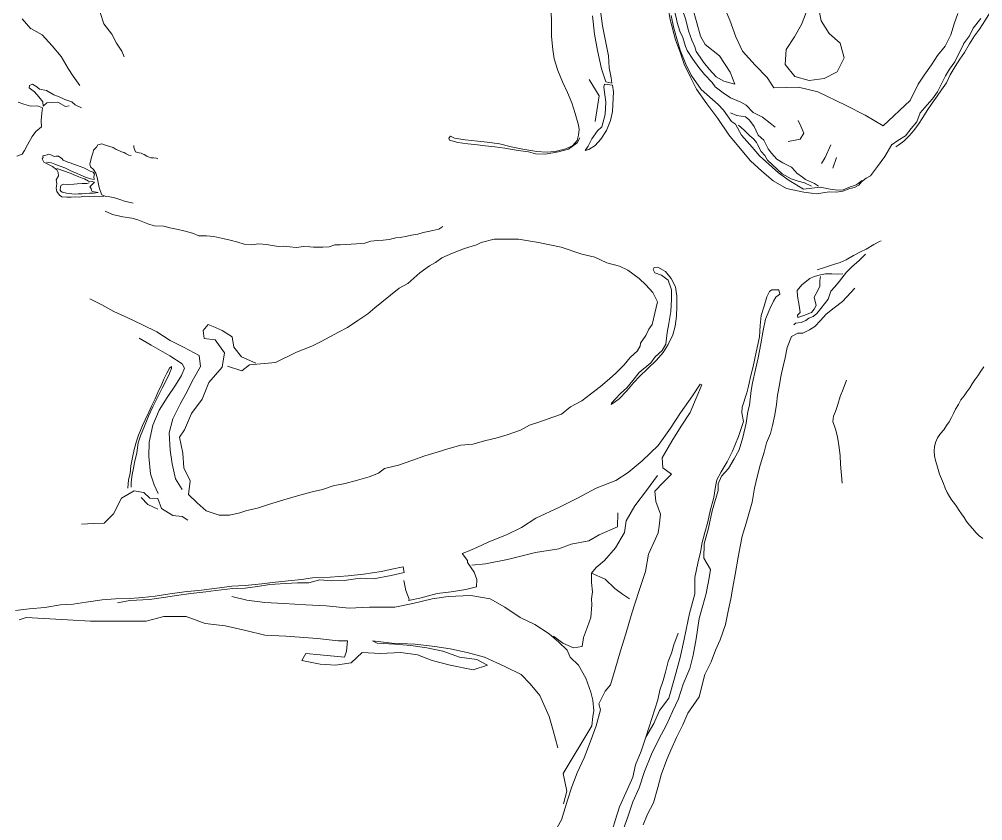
# Model space of a CAD drawing. Extents: x 683321 to 688873, y 7661944 to 7668387.
# Drawn here: x 687111.4 to 687525.4, y 7665280.2 to 7665624.4 of the extents above; entities that cross this region are included whole.
import ezdxf

# ---------------------------------------------------------------- set-up
doc = ezdxf.new("R2010")
doc.units = 0
doc.header["$MEASUREMENT"] = 0
doc.layers.add('01 CRESTA_Line', color=3, linetype='Continuous', lineweight=20)

msp = doc.modelspace()

# ---------------------------------------------------------------- linework, layer by layer
at = {"layer": '01 CRESTA_Line'}
for points in [[(687436.12, 7665578.04, 4161.36), (687434.03, 7665579.84, 4162), (687430.7, 7665582.36, 4162.45), (687426.8, 7665584.39, 4162.8), (687423.78, 7665587.54, 4162.73), (687421.48, 7665588.88, 4162.78), (687417.01, 7665590.65, 4163.15), (687413.77, 7665592.83, 4163.39), (687410.41, 7665595.37, 4163.19), (687409.16, 7665597.3, 4162.96), (687405.79, 7665600.67, 4162.95), (687403.38, 7665603.78, 4162.95), (687400.77, 7665607.36, 4163.16), (687398.32, 7665611.03, 4163.34), (687397.64, 7665612.72, 4163.35), (687396.48, 7665616.55, 4163.32), (687395.29, 7665619.32, 4163.47), (687394.01, 7665623.01, 4163.49), (687393.63, 7665625.16, 4163.42), (687392.29, 7665630.04, 4163.49), (687392.11, 7665631.98, 4163.27), (687391.18, 7665635.16, 4163.37)], [(687340, 7665628, 4169.68), (687340.06, 7665623, 4169.77), (687340.06, 7665617, 4169.76), (687340.63, 7665611.5, 4169.61), (687341.25, 7665607.5, 4169.68), (687342.75, 7665602.5, 4169.56), (687344.75, 7665597.5, 4169.44), (687346.94, 7665593, 4169.43), (687348.75, 7665588.5, 4169.48), (687350.31, 7665584, 4169.52), (687351.75, 7665579, 4169.28), (687351.96, 7665577.12, 4169), (687351.62, 7665574.71, 4168.74), (687351.11, 7665572.36, 4168.74), (687349.19, 7665570.24, 4168.8), (687346.25, 7665568.76, 4168.72), (687341.73, 7665567.63, 4168.99), (687337.97, 7665567.39, 4169.02), (687333.78, 7665567.67, 4169.38), (687327.78, 7665568.62, 4169.4), (687322.73, 7665569.63, 4169.47), (687317.69, 7665570.93, 4169.71), (687312.43, 7665571.59, 4169.81), (687308.39, 7665572.07, 4169.9), (687303.03, 7665572.67, 4169.81), (687298.48, 7665573.35, 4169.95), (687296.69, 7665574.23, 4169.86), (687295.94, 7665573.41, 4169.95), (687296.23, 7665572.46, 4169.99), (687299.8, 7665571.58, 4169.9), (687304.12, 7665570.95, 4169.91), (687308.33, 7665570.53, 4169.94), (687311.63, 7665570.01, 4169.73), (687315.8, 7665569.59, 4169.73), (687320, 7665569.01, 4169.46), (687325.83, 7665568.01, 4169.42), (687330.16, 7665567.48, 4169.47), (687333.23, 7665566.64, 4169.26), (687337.3, 7665566.56, 4169.1), (687343.07, 7665567.48, 4168.91), (687347.42, 7665568.61, 4168.82), (687351.15, 7665571.35, 4168.85), (687352.3, 7665573.47, 4168.63)], [(687361.14, 7665628.05, 4166.06), (687361.95, 7665621.55, 4166.16), (687363.27, 7665615.11, 4166.15), (687364.62, 7665608.73, 4166.02), (687364.83, 7665603.53, 4166.15), (687365.7, 7665599.24, 4166.02), (687365.96, 7665597.06, 4166.03), (687363.49, 7665597.5, 4165.96), (687361.51, 7665603.16, 4165.81), (687359.78, 7665611.09, 4165.84), (687358.61, 7665618.05, 4165.82), (687357.7, 7665625.87, 4166.05)], [(687390.33, 7665628.47, 4165.2), (687391.05, 7665624.29, 4165.09), (687393.32, 7665615.61, 4165.23), (687395.47, 7665609.84, 4165.41), (687397.08, 7665605.22, 4165.24), (687399.62, 7665599.8, 4165.3), (687402.32, 7665594.4, 4165.32), (687406.84, 7665588.1, 4165.49), (687411.53, 7665581.81, 4165.66), (687416.34, 7665574.84, 4165.27), (687421.15, 7665568.95, 4165.45), (687425.64, 7665563.7, 4165.46), (687430.41, 7665559.13, 4165.24), (687435.38, 7665555.04, 4165.23), (687441.12, 7665551.72, 4164.94), (687448.45, 7665550.19, 4164.96), (687453.88, 7665549.48, 4164.74), (687459.32, 7665550.28, 4164.85), (687462.47, 7665550.22, 4164.63), (687465.22, 7665550.56, 4164.93), (687468.33, 7665551.69, 4165.21), (687470.29, 7665552.15, 4165.31), (687472.1, 7665553.15, 4165.58), (687473.23, 7665554.62, 4165.8), (687475.3, 7665556.23, 4166.03), (687477.18, 7665557.22, 4166.33), (687480.08, 7665561.24, 4166.76), (687483.23, 7665565.52, 4167.17), (687486.35, 7665570.65, 4167.8), (687486.5, 7665570.72, 4168.81), (687488.85, 7665572.33, 4169.14), (687492.12, 7665574.39, 4169.58), (687494.57, 7665577.48, 4169.98), (687496.98, 7665580.33, 4170.37), (687498.49, 7665584.22, 4170.81), (687501.48, 7665587.64, 4171.1), (687503.72, 7665590.23, 4171.46), (687505.86, 7665593.3, 4171.82), (687507.71, 7665596.68, 4172.27), (687509.4, 7665600.09, 4172.53), (687511.07, 7665602.95, 4172.91), (687513.34, 7665606.1, 4173.17), (687515.17, 7665609.97, 4173.72), (687517.18, 7665613.87, 4174.19), (687517.05, 7665613.87, 4174.16), (687519.65, 7665617.29, 4174.54), (687521.25, 7665620.57, 4174.88), (687524.48, 7665624.72, 4175.33)], [(687396.1, 7665629.15, 4163.65), (687397.79, 7665624.16, 4163.68), (687399, 7665619.42, 4163.66), (687400.41, 7665615.51, 4163.51), (687401.66, 7665612.58, 4163.61), (687402.31, 7665610.55, 4163.54), (687403.94, 7665608.16, 4163.52), (687405.33, 7665605.95, 4163.36), (687407.78, 7665603.05, 4163.64), (687410.9, 7665599.68, 4163.24), (687414.07, 7665597.9, 4163.64), (687418.9, 7665596.62, 4165.33), (687416.89, 7665601.77, 4165.39), (687412.26, 7665608.73, 4164.7), (687406.04, 7665613.55, 4165.37), (687404.1, 7665617.19, 4165.16), (687402.54, 7665622.9, 4165.08), (687400.65, 7665629.48, 4165.35)], [(687414.51, 7665629.11, 4171.23), (687416.73, 7665623.99, 4170.78), (687419.23, 7665616.86, 4170.92), (687422.11, 7665610.7, 4170.89), (687427.64, 7665604.68, 4170.74), (687432.76, 7665599.44, 4171.39), (687435.57, 7665594.96, 4170.89), (687446.25, 7665595.34, 4171.91), (687454.45, 7665593.31, 4170.88), (687466.34, 7665587.57, 4170.14), (687474.89, 7665583.25, 4169.99), (687478.65, 7665580.92, 4169.57), (687482.56, 7665578.69, 4169.38), (687494.22, 7665589.53, 4171.12), (687497.62, 7665596.63, 4170.84), (687500.24, 7665600.45, 4171.08), (687503.37, 7665604.84, 4171.64), (687505.92, 7665608.8, 4171.75), (687509.27, 7665612.82, 4172.09), (687511.73, 7665617.78, 4171.86), (687513.03, 7665622.41, 4171.93), (687514.71, 7665626.85, 4172.27)], [(687454.75, 7665629.63, 4170.99), (687456, 7665623.69, 4171.2), (687459.34, 7665618.38, 4171.41), (687464.14, 7665614.16, 4171.49), (687465.88, 7665607.83, 4171.54), (687462.81, 7665601.83, 4171.47), (687457.19, 7665599, 4171.52), (687450.81, 7665598.14, 4171.41), (687444.6, 7665599.92, 4171.45), (687440.52, 7665605.04, 4171.46), (687440.93, 7665611.49, 4171.33), (687444.51, 7665616.85, 4171.3), (687447.51, 7665622.18, 4171.15), (687449.73, 7665628.02, 4171.08)], [(687112.68, 7665624.61, 4173.41), (687116.32, 7665620.34, 4172.99), (687116.35, 7665620.43, 4173.01), (687121.26, 7665617.73, 4171.93), (687125.5, 7665613.01, 4170.59), (687129.37, 7665608.44, 4169.27), (687132.36, 7665603.29, 4168.86), (687134.63, 7665599.93, 4168.59), (687137.45, 7665595.93, 4168.03)], [(687156.53, 7665608.33, 4168.47), (687155.41, 7665610.75, 4168.73), (687153.25, 7665614.17, 4169.87), (687151.11, 7665618.1, 4170.26), (687147.81, 7665622.49, 4170.51), (687146.14, 7665627.4, 4170.82)], [(687473.61, 7665555.24, 4165.88), (687471.85, 7665553.96, 4165.56), (687470.94, 7665553.4, 4165.38), (687470.25, 7665553.07, 4165.41), (687468.37, 7665552.43, 4165.23), (687465.37, 7665551.12, 4164.95), (687463.17, 7665551.11, 4164.81), (687459.81, 7665551.4, 4164.67), (687455.54, 7665552.38, 4164.5), (687448.36, 7665551.48, 4164.7), (687442.17, 7665555.13, 4165.01), (687437.58, 7665558.5, 4165.43), (687434.94, 7665560.89, 4165.27), (687429.46, 7665565.73, 4165.3), (687426.31, 7665569.47, 4165.34), (687421.69, 7665574.73, 4165.14), (687419.19, 7665579.41, 4165.3), (687417.46, 7665580.57, 4165.07), (687414.05, 7665585.43, 4165.12), (687411.66, 7665587.9, 4165.02), (687404.33, 7665594.3, 4165.2), (687400.07, 7665600.38, 4165.34), (687397.73, 7665605.17, 4165.34), (687395.36, 7665611.18, 4165.27), (687393.91, 7665615.97, 4165.3), (687392.57, 7665621.13, 4165.26), (687391.47, 7665626.07, 4164.98)], [(687528.47, 7665627.16, 4175.67), (687526.49, 7665624.2, 4175.29), (687523.99, 7665620.23, 4174.86), (687521.82, 7665617.31, 4174.57), (687519.68, 7665613.9, 4174.22), (687517.51, 7665610.2, 4173.84), (687515.57, 7665607.23, 4173.36), (687513.53, 7665604.17, 4173.06), (687511.33, 7665600.5, 4172.69), (687509.75, 7665597.17, 4172.3), (687507.71, 7665594.1, 4172.03), (687505.84, 7665591.41, 4171.6), (687503.7, 7665588.45, 4171.32), (687501.46, 7665585.24, 4170.93), (687499.57, 7665582.21, 4170.65), (687497.82, 7665579.36, 4170.3), (687495.79, 7665576.71, 4170), (687493.69, 7665574.32, 4169.64), (687491.47, 7665572.12, 4169.27), (687489.37, 7665570.48, 4168.96), (687488.03, 7665569.72, 4168.64)], [(687138.1, 7665586.42, 4169.37), (687135.37, 7665587.66, 4170.77), (687133.94, 7665588.98, 4170.95), (687131.02, 7665589.94, 4170.43), (687128.3, 7665591.29, 4170.67), (687126.26, 7665592.03, 4170.2), (687123.16, 7665593.8, 4169.82), (687120.05, 7665594.48, 4169.57), (687118.9, 7665595.43, 4169.69), (687117.08, 7665596.62, 4169.31), (687115.86, 7665595.95, 4170.14), (687115.66, 7665595.05, 4170.41), (687117.97, 7665593.33, 4170.27), (687119.84, 7665591.19, 4170.94), (687121.48, 7665588.91, 4171.7), (687121.67, 7665587.17, 4171.89), (687123.27, 7665588.53, 4170.17), (687125.84, 7665588.65, 4170.61), (687128.01, 7665588.9, 4170.86), (687131.31, 7665586.98, 4171.01), (687132.88, 7665587.31, 4171.3)], [(687354.56, 7665568.08, 4166.35), (687356.13, 7665568.45, 4166.21), (687358.78, 7665570.26, 4166.22), (687361.22, 7665572.98, 4165.94), (687363.77, 7665576.68, 4165.83), (687365.48, 7665580.91, 4165.74), (687366.26, 7665584.82, 4165.45), (687366.66, 7665593.31, 4165.59), (687366.31, 7665596.06, 4165.6), (687362.89, 7665596.5, 4165.19), (687362.64, 7665595.22, 4165.36), (687363.36, 7665588.78, 4165.36), (687363.08, 7665583.49, 4165.47), (687361.72, 7665578.26, 4165.65), (687359.84, 7665576.57, 4165.49), (687357.47, 7665573.03, 4166.01), (687355.84, 7665569.89, 4166.24), (687354.56, 7665568.08, 4166.35)], [(687358.88, 7665580.5, 4165.86), (687360.62, 7665591.5, 4166.37), (687356.25, 7665598.5, 4165.38)], [(687110.38, 7665565.62, 4173.04), (687112.64, 7665566.45, 4172.58), (687113.71, 7665568.14, 4171.62), (687114.88, 7665570.51, 4171.05), (687116.93, 7665574.14, 4170.72), (687118.56, 7665576.26, 4170.78), (687121.03, 7665578.18, 4170.78), (687120.81, 7665581, 4170.7), (687121.14, 7665584.06, 4170.86), (687121.38, 7665586.46, 4171.53), (687119.2, 7665587.27, 4172.51), (687116.32, 7665587.06, 4172.93), (687113.44, 7665588.04, 4172.96), (687110.98, 7665588.79, 4172.58)], [(687454.79, 7665552.8, 4164.67), (687453.13, 7665553.93, 4164.66), (687449.23, 7665555.63, 4164.71), (687447.86, 7665556.6, 4164.61), (687445.47, 7665558.32, 4164.36), (687444.73, 7665559.15, 4164.32), (687443.16, 7665560.93, 4164.32), (687439.51, 7665562.74, 4164.2), (687436.96, 7665564.37, 4164.13), (687434.55, 7665566.93, 4164.18), (687433.16, 7665568.84, 4164.37), (687431.32, 7665572.46, 4164.52), (687428.91, 7665574.66, 4165.23), (687427.21, 7665578.34, 4165.2), (687425.96, 7665579.94, 4165.48), (687424.99, 7665581.2, 4165.23), (687423.38, 7665582.55, 4164.99), (687419.7, 7665583.16, 4165.29), (687417.06, 7665584.18, 4165.41)], [(687451.85, 7665552.78, 4164.8), (687448.84, 7665554.23, 4164.77), (687446.01, 7665554.86, 4164.52), (687443.07, 7665555.9, 4164.19), (687439.17, 7665558.07, 4164.12), (687432.96, 7665563.97, 4164.28), (687431.73, 7665565.88, 4164.41), (687430.2, 7665567.63, 4164.47), (687428.56, 7665570.66, 4165.33), (687428.1, 7665571.5, 4165.34), (687427.01, 7665572.96, 4165.4), (687425.28, 7665574.41, 4165.39), (687422.92, 7665576.85, 4165.48), (687420.42, 7665578.98, 4165.51)], [(687446.12, 7665581, 4163.13), (687447.25, 7665578.5, 4163.26), (687448.5, 7665575.5, 4163.49), (687446.88, 7665573, 4162.99), (687441.81, 7665572, 4161.78)], [(687160.37, 7665545.42, 4168.73), (687158.47, 7665545.88, 4169.38), (687156.65, 7665546.31, 4169.53), (687155.01, 7665546.89, 4169.65), (687152.94, 7665547.58, 4169.5), (687151.69, 7665547.88, 4169.56), (687150.36, 7665548.17, 4169.57), (687148.64, 7665548.38, 4169.8), (687146.93, 7665548.97, 4170.28), (687146.1, 7665550.86, 4170.35), (687145.74, 7665552.12, 4170.44), (687145.28, 7665554.27, 4170.63), (687144.92, 7665556.43, 4170.69), (687144.32, 7665558.36, 4170.54), (687143.35, 7665559.87, 4170.8), (687141.97, 7665561.11, 4171.48), (687141.73, 7665562.27, 4171.7), (687142.18, 7665564.11, 4171.41), (687142.64, 7665565.71, 4171.42), (687143.16, 7665567.37, 4171.56), (687143.34, 7665568.19, 4171.68), (687144.53, 7665569.51, 4172.11), (687145.22, 7665570.45, 4172), (687146.94, 7665570.98, 4171.69), (687148.94, 7665570.22, 4171.7), (687151.76, 7665569.35, 4171.93), (687152.99, 7665568.52, 4171.77), (687154.18, 7665568.11, 4171.38), (687155.34, 7665567.56, 4171.06), (687156.52, 7665567.15, 4170.84), (687157.27, 7665566.69, 4170.64), (687158.49, 7665566.07, 4170.18), (687159.43, 7665565.89, 4169.66)], [(687160.59, 7665570.19, 4169.09), (687160.65, 7665569.36, 4169.23), (687161.42, 7665567.43, 4169.91), (687162.15, 7665567.22, 4169.86), (687162.89, 7665567.08, 4169.94), (687163.73, 7665566.92, 4169.88), (687164.6, 7665566.57, 4169.79), (687165.13, 7665566.42, 4169.56), (687166.18, 7665565.68, 4169.51), (687167.22, 7665565.14, 4169.33), (687167.92, 7665564.91, 4169.05), (687169.1, 7665564.91, 4168.9), (687170.36, 7665564.73, 4168.88), (687170.89, 7665564.5, 4168.76)], [(687456.06, 7665562.5, 4159.82), (687457.69, 7665565, 4160.02), (687460.13, 7665570.5, 4160.25)], [(687147.81, 7665548.43, 4169.96), (687145.98, 7665548.28, 4170.55), (687143.56, 7665548.45, 4170.59), (687141.58, 7665548.25, 4170.8), (687139.41, 7665548.42, 4170.88), (687137.24, 7665548.09, 4171.09), (687135.55, 7665548.11, 4171.22), (687133.7, 7665547.99, 4171.21), (687131.84, 7665548.06, 4171.22), (687129.68, 7665548.23, 4170.94), (687128.73, 7665548.96, 4171.08), (687127.48, 7665550.41, 4170.69), (687127.28, 7665551.84, 4171.01), (687127.4, 7665552.81, 4171.05), (687127.59, 7665553.86, 4170.61), (687127.25, 7665555.42, 4169.77), (687128.21, 7665557.25, 4170.94), (687128.13, 7665558.57, 4171.26), (687127.48, 7665559.84, 4171.38), (687125.65, 7665561.26, 4170.91), (687123.94, 7665562.11, 4170.75), (687122.02, 7665563.09, 4170.34), (687121.26, 7665564.5, 4169.54), (687121.69, 7665565.08, 4169.35), (687121.59, 7665565.85, 4169.02), (687123.4, 7665566.23, 4169.84), (687124.03, 7665566.47, 4170.07), (687124.96, 7665566.25, 4170.03), (687125.87, 7665565.8, 4170.05), (687126.41, 7665565.48, 4169.76), (687127.25, 7665565.6, 4169.58), (687128.3, 7665565.63, 4169.53), (687129.73, 7665564.65, 4169.99), (687130.34, 7665563.9, 4170.11), (687132.25, 7665563.04, 4170.27), (687133.73, 7665562.61, 4170.42), (687134.68, 7665562.27, 4170.45), (687136.03, 7665561.81, 4170.62), (687137.52, 7665561.19, 4170.57), (687139.09, 7665560.62, 4170.55), (687140.27, 7665560.08, 4170.57), (687141.89, 7665559.25, 4170.61), (687143.09, 7665558.72, 4170.42), (687143.67, 7665557.94, 4170.3), (687143.45, 7665556.82, 4170.23), (687143.55, 7665555.61, 4170.32), (687141.96, 7665555.86, 4170.34), (687139.84, 7665556.67, 4170.38), (687137.83, 7665557.53, 4170.39), (687135.93, 7665558.32, 4170.38), (687134.13, 7665559.06, 4170.43), (687132.71, 7665559.73, 4170.36), (687131.04, 7665560.56, 4170.35), (687128.55, 7665561.54, 4170.33), (687126.74, 7665562.26, 4170.2), (687125.26, 7665562.73, 4170.24), (687124.15, 7665562.86, 4170.41), (687123.18, 7665563.09, 4170.32)], [(687460.94, 7665560.5, 4159.98), (687462.56, 7665565, 4160.06)], [(687127.57, 7665560.32, 4171.35), (687128.77, 7665559.88, 4171.15), (687130.04, 7665559.51, 4170.81), (687131.32, 7665558.99, 4170.74), (687132.38, 7665558.56, 4170.77), (687133.65, 7665558.14, 4170.85), (687134.88, 7665557.68, 4170.83), (687135.97, 7665557.25, 4170.94), (687137, 7665556.76, 4170.96), (687138.39, 7665556.18, 4170.78), (687139.45, 7665555.89, 4170.67), (687141.15, 7665554.87, 4170.49), (687142.8, 7665554.72, 4170.96), (687143.76, 7665554.47, 4170.89), (687142.97, 7665553.79, 4171.17), (687141.78, 7665552.48, 4170.85), (687142.24, 7665551.7, 4171.03), (687142.43, 7665551.09, 4170.98), (687142.71, 7665550.44, 4170.58), (687145.28, 7665550.04, 4170.35), (687143.28, 7665549.68, 4170.33), (687141.63, 7665549.74, 4170.29), (687140.06, 7665549.64, 4170.4), (687138.25, 7665549.49, 4170.5), (687136.78, 7665549.44, 4170.55), (687135.59, 7665549.3, 4170.52), (687133.97, 7665549.48, 4170.38), (687132.92, 7665549.57, 4170.39), (687131.65, 7665549.71, 4170.37), (687130.62, 7665550.09, 4170.41), (687129.88, 7665550.21, 4170.49), (687129.3, 7665550.68, 4170.53), (687128.96, 7665551.11, 4170.66), (687129.13, 7665552.46, 4170.64), (687129.41, 7665553.25, 4170.59), (687130.6, 7665553.62, 4170.43), (687132.57, 7665553.53, 4170.77), (687134.79, 7665553.58, 4170.84), (687136.33, 7665553.76, 4170.79), (687138.45, 7665553.88, 4170.8), (687140.41, 7665553.97, 4170.63), (687141.48, 7665554.15, 4170.61)], [(687293.34, 7665535.46, 4168.49), (687291.67, 7665534.28, 4168.98), (687289.07, 7665533.68, 4169.3), (687287.09, 7665533.27, 4169.5), (687284.97, 7665532.86, 4169.48), (687282.65, 7665532.21, 4169.55), (687279.97, 7665531.76, 4169.57), (687278.01, 7665531.35, 4169.55), (687275.07, 7665530.77, 4169.59), (687273.24, 7665530.59, 4169.49), (687270.3, 7665529.92, 4169.66), (687267.73, 7665529.54, 4169.7), (687265.29, 7665529.36, 4169.79), (687262.49, 7665529.2, 4169.98), (687259.9, 7665528.26, 4169.77), (687258.03, 7665528.08, 4169.62), (687256.34, 7665528.05, 4169.64), (687254.08, 7665527.82, 4169.76), (687251.42, 7665527.71, 4169.56), (687249.32, 7665527.54, 4169.66), (687246.93, 7665527.54, 4169.38), (687244.62, 7665526.73, 4169.61), (687241.89, 7665526.54, 4169.51), (687239.97, 7665526.57, 4169.6), (687237.86, 7665526.57, 4169.62), (687236.25, 7665526.72, 4169.69), (687233.67, 7665526.79, 4169.49), (687230.41, 7665526.42, 4169.67), (687227.71, 7665526.77, 4169.69), (687224.83, 7665526.93, 4169.72), (687222.81, 7665526.83, 4169.65), (687220.14, 7665527.33, 4169.73), (687217.59, 7665527.75, 4169.95), (687214.14, 7665527.99, 4169.74), (687211.27, 7665527.52, 4169.82), (687208, 7665527.84, 4169.49), (687205.27, 7665528.71, 4169.72), (687201.99, 7665529.61, 4169.74), (687198.81, 7665530.3, 4169.87), (687194.95, 7665531.09, 4169.6), (687191.83, 7665531.39, 4169.67), (687188.52, 7665531.47, 4169.52), (687185.84, 7665532.56, 4169.46), (687182.16, 7665533.52, 4169.39), (687179.73, 7665534.14, 4169.17), (687176.09, 7665534.81, 4169.08), (687173.47, 7665535.58, 4169.6), (687169.4, 7665535.71, 4170), (687166.64, 7665536.54, 4169.96), (687162.33, 7665538.23, 4170.15), (687159.71, 7665538.98, 4170.06), (687155.94, 7665539.52, 4170.48), (687151.49, 7665540.54, 4170.54), (687148.26, 7665542.05, 4170.55)], [(687213.06, 7665476.74, 4170.58), (687206.84, 7665479.52, 4170.13), (687203.57, 7665483.67, 4170.51), (687202.93, 7665488.12, 4170.07), (687198.65, 7665490.72, 4169.65), (687194.66, 7665492.42, 4169.31), (687192.57, 7665493.31, 4168.92), (687190.45, 7665490.8, 4168.77), (687190.85, 7665487.36, 4168.99), (687195.54, 7665486.77, 4169.32), (687199.61, 7665481.25, 4170.36), (687198.62, 7665474.98, 4170.61), (687192.79, 7665468.44, 4170.32), (687190.01, 7665461.31, 4170.42), (687185.36, 7665455.14, 4170.56), (687182.44, 7665448.05, 4170.31), (687180.32, 7665444.94, 4169.91), (687181.68, 7665438.03, 4169.81), (687182.16, 7665431.75, 4169.02), (687184.78, 7665426.2, 4168.69), (687184.09, 7665420.38, 4166.35), (687187.83, 7665416.79, 4165.33), (687191.7, 7665413.27, 4165.21), (687197.29, 7665411.5, 4164.61), (687201.75, 7665411.5, 4164.11), (687206.19, 7665412.5, 4164.38), (687209.25, 7665413.5, 4164.73), (687213.75, 7665414.5, 4165.2), (687218.44, 7665416, 4165.79), (687225.06, 7665418, 4165.99), (687231.94, 7665420, 4166.01), (687237.31, 7665421.5, 4166.06), (687241.75, 7665422.5, 4165.77), (687246.25, 7665424, 4165.45), (687251.44, 7665425, 4165.12), (687256.69, 7665426.5, 4164.82), (687261.81, 7665428, 4164.61), (687265.69, 7665429.5, 4164.52), (687268.38, 7665431.5, 4164.65), (687274.31, 7665433, 4164.57), (687280.06, 7665435, 4164.7), (687285.69, 7665437, 4164.87), (687291, 7665438.5, 4165.06), (687295.56, 7665440, 4165.21), (687301.06, 7665441.5, 4165.32), (687306.31, 7665442, 4165.24), (687311.81, 7665443.5, 4165.33), (687316.19, 7665444.5, 4165.27), (687321, 7665446, 4165.39), (687326.75, 7665448, 4165.26), (687330.64, 7665450.06, 4165.68), (687334.68, 7665451.43, 4165.48), (687340.63, 7665453.52, 4165.32), (687344.36, 7665454.9, 4165.38), (687348.26, 7665457.94, 4165.51), (687353.1, 7665460.59, 4165.26), (687356.91, 7665463.43, 4164.94), (687361.19, 7665466.7, 4164.55), (687364.97, 7665470.01, 4164.44), (687367.75, 7665472.51, 4164.45), (687371.31, 7665476.06, 4163.81), (687373.95, 7665479.24, 4163.85), (687377.11, 7665482.21, 4163.48), (687377.1, 7665482.23, 4163.5), (687378.2, 7665484.09, 4163.5), (687378.27, 7665485.37, 4163.3), (687380.62, 7665488.65, 4163.24), (687381.95, 7665491.3, 4163.53), (687383.27, 7665493.31, 4163.2), (687383.97, 7665495.79, 4163.25), (687385.64, 7665503.14, 4162.98), (687383.63, 7665507.06, 4163.14), (687380.64, 7665510.45, 4163.59), (687377.69, 7665513.11, 4163.87), (687372.94, 7665516.69, 4164.38), (687369.35, 7665518.34, 4164.86), (687363.83, 7665519.86, 4165.78), (687358.72, 7665522.29, 4166.43), (687353.12, 7665523.5, 4167.12), (687344.19, 7665526.5, 4167.93), (687334.44, 7665528.5, 4168.54), (687325.94, 7665530, 4168.65), (687315.5, 7665530, 4169.01), (687309.81, 7665528.5, 4169.32), (687307.81, 7665527.5, 4169.46), (687302.69, 7665526, 4169.58), (687297.62, 7665524, 4169.98), (687292.94, 7665522, 4169.94), (687290.25, 7665520, 4170.03), (687287.69, 7665518.5, 4169.92), (687283.56, 7665515.5, 4169.94), (687278.31, 7665511, 4169.97), (687274.69, 7665509, 4169.62), (687270.94, 7665506, 4169.54), (687267.25, 7665503, 4169.59), (687264.12, 7665500.5, 4169.65), (687261.19, 7665498, 4169.67), (687256.94, 7665495, 4169.62), (687252.38, 7665492, 4169.83), (687248.62, 7665490, 4169.8), (687244.88, 7665488, 4169.81), (687241.06, 7665486, 4169.79), (687237.12, 7665484, 4169.86), (687230.56, 7665481.5, 4169.56), (687221.56, 7665477, 4169.29), (687210.38, 7665476, 4170.49), (687207.06, 7665473.5, 4171.05), (687200.88, 7665475.5, 4168.29)], [(687481.75, 7665529.27, 4164.03), (687481.06, 7665528.99, 4164.06), (687478.53, 7665527.67, 4163.97), (687475.25, 7665525.73, 4163.96), (687472.8, 7665524.54, 4163.97), (687469.83, 7665523.01, 4163.95), (687466.67, 7665521.12, 4163.78), (687464.04, 7665520.03, 4163.73), (687461.22, 7665519.06, 4163.72), (687456.99, 7665517.65, 4163.49), (687454.19, 7665516.81, 4163.61)], [(687474.97, 7665523.51, 4163.23), (687472.31, 7665520.83, 4162.98), (687469.15, 7665518.17, 4162.77), (687466.79, 7665515.84, 4162.7), (687463.76, 7665511.91, 4162.39), (687461.75, 7665509.55, 4162.29), (687460.17, 7665507.65, 4162.06), (687458.91, 7665504.3, 4161.71), (687455.87, 7665500.18, 4162.1), (687454.06, 7665498.06, 4162.29), (687452.49, 7665496.76, 4162.63), (687450.68, 7665496.02, 4162.84), (687449.37, 7665495.08, 4162.88), (687447.35, 7665494.23, 4163.09), (687444.94, 7665493.88, 4163.09), (687444.22, 7665493.24, 4162.48)], [(687365.7, 7665458.97, 4160.97), (687365.9, 7665459.6, 4161.05), (687367.63, 7665461.37, 4161.23), (687369.72, 7665463.67, 4161.34), (687372.47, 7665466.2, 4161.55), (687375, 7665469.36, 4161.55), (687377.76, 7665472.78, 4161.45), (687382.83, 7665476.94, 4161.89), (687384.65, 7665479.47, 4161.72), (687387.6, 7665482.12, 4161.68), (687389.14, 7665484.89, 4161.6), (687389.84, 7665489.85, 4162.07), (687390.53, 7665493.74, 4162.23), (687391.29, 7665498.87, 4162.28), (687391.71, 7665504.23, 4162.5), (687391.7, 7665508.26, 4162.68), (687390.26, 7665512.38, 4162.76), (687387.41, 7665514.58, 4162.77), (687384.43, 7665515.55, 4162.65), (687383.73, 7665516.93, 4162.75), (687384.21, 7665517.88, 4162.8), (687385.73, 7665517.91, 4162.85), (687389, 7665516.06, 4162.98), (687391.48, 7665513.12, 4162.75), (687393.4, 7665509.52, 4162.58), (687393.89, 7665505.45, 4162.45), (687393.89, 7665501.13, 4162.35), (687393.86, 7665496.89, 4162.21), (687393.16, 7665492.69, 4162.14), (687392.17, 7665488.98, 4161.9), (687390.21, 7665484.71, 4161.81), (687388.07, 7665481.28, 4161.71), (687385.15, 7665478.08, 4161.69), (687381.35, 7665474.28, 4161.85), (687378.04, 7665471.19, 4161.54), (687375.35, 7665468.28, 4161.44), (687372.52, 7665464.89, 4161.45), (687369.22, 7665461.45, 4161.2), (687366.98, 7665459.8, 4161.15), (687365.7, 7665458.97, 4160.97)], [(687465.24, 7665515.16, 4163.19), (687462.87, 7665515.03, 4163.58), (687460.6, 7665515.1, 4163.64), (687457.84, 7665515.15, 4164.6), (687455.69, 7665514.68, 4164.87), (687452.88, 7665513.92, 4164.65), (687451.01, 7665513.15, 4164.38), (687447.65, 7665510.45, 4164.11), (687445.61, 7665507.99, 4164.06), (687445.78, 7665505.5, 4163.81), (687446.55, 7665501.51, 4163.62), (687446.97, 7665498.5, 4164.04), (687445.79, 7665497.4, 4163.83), (687445.9, 7665496.41, 4163.85), (687448.47, 7665497.18, 4164.08), (687451.79, 7665498.44, 4163.9), (687452.97, 7665499.87, 4164.22), (687453.73, 7665501.49, 4164.01), (687452.99, 7665505.09, 4164.11), (687454.48, 7665507.93, 4164.41), (687455.34, 7665509.83, 4164.68), (687455.36, 7665512.27, 4164.61), (687455.69, 7665514.02, 4164.71)], [(687370.44, 7665275.24, 4149.92), (687372.73, 7665281.55, 4150.12), (687375, 7665288.3, 4150.5), (687377.69, 7665294.38, 4150.59), (687380.07, 7665301.34, 4150.88), (687383.12, 7665308.83, 4151.14), (687386.15, 7665315.34, 4151.57), (687389.44, 7665321.47, 4151.64), (687392.09, 7665327.17, 4152.06), (687394.65, 7665332.56, 4152.17), (687396.71, 7665338.83, 4152.48), (687399.51, 7665345.64, 4152.63), (687400.97, 7665351.28, 4153.01), (687402.19, 7665358.32, 4153.75), (687403.5, 7665367.06, 4154.54), (687405.15, 7665372.7, 4154.95), (687406.49, 7665377.83, 4155.15), (687407.83, 7665384.62, 4155.04), (687408.34, 7665388.18, 4154.75), (687405.6, 7665393, 4155.66), (687405.73, 7665399.14, 4155.91), (687407.54, 7665405.83, 4156.39), (687409.14, 7665413.37, 4157.2), (687411.72, 7665422.12, 4158.04), (687411.68, 7665424.88, 4158.53), (687413.16, 7665428.27, 4158.95), (687416.14, 7665431.46, 4159.37), (687418.5, 7665435.7, 4159.77), (687420.74, 7665439.55, 4160.04), (687422.34, 7665444.76, 4160.49), (687423.66, 7665450.99, 4160.9), (687424.45, 7665456.03, 4160.44), (687425.22, 7665458.7, 4160.22), (687425.9, 7665464.99, 4160.98), (687426.44, 7665468.28, 4161.3), (687427.71, 7665473.98, 4161.72), (687428.81, 7665479.05, 4161.9), (687430.07, 7665485.01, 4161.99), (687431.04, 7665490.78, 4162.29), (687431.99, 7665495.69, 4162.65), (687433.91, 7665500.02, 4162.74), (687435.44, 7665503.44, 4163.01), (687436.46, 7665505.11, 4163.32), (687438.16, 7665506.36, 4163.26), (687437.76, 7665508.3, 4163.26), (687434.69, 7665508.29, 4163.35), (687433.72, 7665507.59, 4163.23), (687432.61, 7665505.27, 4163.04), (687431.44, 7665501.2, 4162.75), (687430.17, 7665497.23, 4162.68), (687429.76, 7665492.98, 4162.49), (687429.44, 7665488.03, 4162.22), (687428.06, 7665481.48, 4161.89), (687426.75, 7665475.34, 4161.76), (687425.71, 7665471.42, 4161.51), (687424.75, 7665466.8, 4161.28), (687424, 7665463.98, 4160.51), (687422.07, 7665457.78, 4160.46), (687421.92, 7665455.44, 4160.39), (687422.52, 7665451.69, 4160.91), (687420.5, 7665445.21, 4160.65), (687417.9, 7665438.91, 4160.22), (687415.51, 7665434.43, 4159.69), (687413.03, 7665430.11, 4159.26), (687411.15, 7665426.61, 4158.75), (687410.49, 7665423.84, 4158.43), (687409.89, 7665419.07, 4157.73), (687408.3, 7665413.32, 4157.25), (687407.28, 7665408.59, 4157.01), (687405.92, 7665404.02, 4156.41), (687404.88, 7665399.67, 4156.17), (687404.15, 7665395.6, 4155.69), (687403, 7665390.86, 4155.32), (687401.73, 7665384.68, 4154.78), (687401.62, 7665377.73, 4155.26), (687399.43, 7665369.18, 4154.79), (687397.91, 7665362.33, 4154.2), (687396.98, 7665357.48, 4153.43), (687395.36, 7665350.34, 4153.11), (687393.17, 7665342.44, 4152.68), (687390.54, 7665332.88, 4152), (687386.42, 7665327.58, 4151.82), (687384.08, 7665322, 4151.79), (687380.55, 7665316.12, 4151.49), (687378.62, 7665310.18, 4151.39), (687376.11, 7665304.31, 4150.93), (687375.01, 7665298.94, 4150.72)], [(687379.5, 7665278.5, 4154.33), (687381.38, 7665283, 4154.39), (687383.94, 7665288, 4154.95), (687385.75, 7665294.5, 4154.97), (687387.25, 7665300, 4155.67), (687389.62, 7665306.5, 4156.35), (687391.37, 7665310.5, 4156.62), (687393.81, 7665316, 4156.49), (687396.56, 7665321.5, 4156.15), (687398.69, 7665326.5, 4155.88), (687403.56, 7665333.5, 4156.21), (687406, 7665343, 4155.83), (687408.63, 7665348.5, 4156.41), (687410.56, 7665353.5, 4156.38), (687412.5, 7665358, 4156.6), (687414.88, 7665364.5, 4157.01), (687416.12, 7665371, 4157.1), (687417.12, 7665375.5, 4157.22), (687417.94, 7665380.5, 4157.58), (687418.94, 7665386, 4157.88), (687420.31, 7665393.5, 4158.69), (687421.19, 7665398, 4158.81), (687422.06, 7665402.5, 4158.98), (687423.75, 7665408, 4159.24), (687426.31, 7665417, 4159.87), (687427.31, 7665423, 4160.6), (687428.38, 7665428, 4161.48), (687429.81, 7665433, 4162.25), (687431.44, 7665438.5, 4163.18), (687432.5, 7665442.5, 4164.02), (687434.12, 7665446.5, 4164.88), (687435.06, 7665450, 4165.39), (687436, 7665454.5, 4164.75), (687436.69, 7665459, 4164.52), (687437.25, 7665463, 4164.01), (687438.06, 7665467.5, 4163.62), (687438.56, 7665471, 4163.22), (687439.63, 7665475.5, 4163.03), (687440.5, 7665479, 4162.75), (687441.37, 7665483.43, 4162.28), (687443.26, 7665488.25, 4162.14), (687445.88, 7665489.7, 4162.91), (687448.08, 7665489.67, 4163.11), (687450.9, 7665491.12, 4163.08), (687453.24, 7665492.5, 4162.72), (687455.62, 7665495.11, 4162.41), (687458.06, 7665497.81, 4162.02), (687461.59, 7665500.46, 4162.7), (687465.09, 7665503.23, 4163.16), (687466.91, 7665505.23, 4163.36), (687470.4, 7665508.95, 4163.32)], [(687181.33, 7665422.43, 4165.99), (687178.47, 7665427.07, 4166.69), (687177.16, 7665433.47, 4167.76), (687176.28, 7665439.39, 4167.76), (687175.83, 7665446.86, 4167.75), (687177.42, 7665452.91, 4167.4), (687180.47, 7665459.19, 4167.33), (687183.03, 7665463.63, 4167.13), (687186.27, 7665469.98, 4167.14), (687189.21, 7665475.26, 4167.42), (687188.75, 7665479.97, 4167.76), (687182.33, 7665483.41, 4167.69), (687176.27, 7665486.55, 4167.73), (687170.45, 7665490.21, 4167.79), (687164.29, 7665493.2, 4167.9), (687158.11, 7665496.16, 4167.92), (687152.09, 7665498.97, 4167.79), (687146.93, 7665501.82, 4167.8), (687141.66, 7665504.33, 4167.79)], [(687171.1, 7665420.84, 4166.94), (687169.36, 7665424.45, 4167.17), (687167.73, 7665429.18, 4167.79), (687167.02, 7665436.6, 4167.67), (687167.29, 7665442.85, 4167.47), (687168.78, 7665450.17, 4167.36), (687171.56, 7665456.53, 4167.25), (687174.98, 7665462.07, 4167.1), (687178.55, 7665467.25, 4167.18), (687181.07, 7665471.5, 4167.43), (687182.46, 7665474.66, 4167.53), (687181.37, 7665476.42, 4167.62), (687176.03, 7665479.94, 4167.31), (687168.06, 7665484.41, 4167.46), (687162.9, 7665487.47, 4167.35)], [(687158.05, 7665423.02, 4168.9), (687158.36, 7665426.68, 4168.53), (687159.03, 7665429.43, 4168.55), (687159.41, 7665432.65, 4168.53), (687160.2, 7665437.01, 4168.47), (687160.82, 7665439.73, 4168.51), (687161.72, 7665443.19, 4168.41), (687162.68, 7665445.86, 4168.37), (687164.39, 7665449.96, 4168.25), (687165.51, 7665452.4, 4168.21), (687167.09, 7665455.75, 4168.16), (687168.27, 7665458.33, 4168.08), (687169.83, 7665461.44, 4168.03), (687170.93, 7665464.21, 4167.99), (687172.65, 7665467.68, 4168.13), (687173.57, 7665469.84, 4168.14), (687174.81, 7665472.42, 4168.16), (687175.97, 7665474.64, 4168.21), (687176.86, 7665475.35, 4168.08), (687176.84, 7665474.47, 4168.14), (687176.14, 7665472.69, 4168.16), (687175.77, 7665471.94, 4168.17), (687172.77, 7665466.04, 4168.06), (687171.37, 7665463.16, 4167.95), (687170.96, 7665462.25, 4168.02), (687168.85, 7665457.95, 4168.06), (687166.92, 7665454.02, 4168.13), (687165.28, 7665449.69, 4168.22), (687163.47, 7665445.52, 4168.32), (687162.53, 7665442.56, 4168.33), (687161.86, 7665438.25, 4168.45), (687160.95, 7665434.06, 4168.45), (687160.42, 7665431.6, 4168.46), (687159.85, 7665428.96, 4168.47), (687159.44, 7665425.66, 4168.49), (687159.55, 7665423.43, 4168.53)], [(687525.41, 7665401.48, 4206.25), (687523.87, 7665402.55, 4205.99), (687522.45, 7665403.96, 4205.77), (687521.04, 7665405.55, 4205.57), (687519.64, 7665407.15, 4205.32), (687518.44, 7665408.74, 4205.15), (687517.4, 7665410.42, 4205.01), (687516.21, 7665412, 4204.9), (687515.19, 7665413.49, 4204.83), (687514.19, 7665415.02, 4204.8), (687513.19, 7665416.41, 4204.72), (687512.03, 7665417.9, 4204.65), (687511.02, 7665419.5, 4204.5), (687510.02, 7665421.22, 4204.35), (687509.25, 7665423.13, 4204.24), (687508.46, 7665425.09, 4204.15), (687507.66, 7665427.09, 4203.9), (687506.86, 7665429.08, 4203.73), (687506.26, 7665431.14, 4203.71), (687505.67, 7665433.09, 4203.68), (687505.06, 7665434.94, 4203.62), (687504.66, 7665436.9, 4203.75), (687504.46, 7665439.09, 4203.92), (687504.65, 7665440.85, 4203.92), (687505.12, 7665442.74, 4203.86), (687505.91, 7665444.73, 4203.86), (687507.2, 7665446.6, 4203.75), (687508.66, 7665448.13, 4203.6), (687509.82, 7665449.91, 4203.47), (687510.91, 7665451.62, 4203.43), (687511.89, 7665453.44, 4203.43), (687512.8, 7665455.18, 4203.47), (687513.7, 7665457.06, 4203.54), (687514.92, 7665459.05, 4203.61), (687516.02, 7665460.96, 4203.64), (687517.41, 7665462.75, 4203.65), (687518.56, 7665464.38, 4203.67), (687519.84, 7665466.09, 4203.65), (687520.86, 7665467.85, 4203.57), (687521.97, 7665469.52, 4203.57), (687523.24, 7665471.31, 4203.52), (687524.52, 7665473.26, 4203.46), (687525.89, 7665475.11, 4203.39)], [(687340.69, 7665274, 4140.69), (687344.34, 7665280.69, 4142.25), (687346.98, 7665289.08, 4143.15), (687348.87, 7665294.87, 4143.79), (687351.17, 7665300.85, 4144.36), (687354.07, 7665307.23, 4144.97), (687356.75, 7665313.92, 4145.84), (687358.74, 7665319.43, 4146.6), (687359.26, 7665320.98, 4147.88), (687361.07, 7665327.86, 4148.3), (687360.36, 7665330.45, 4150.03), (687363.16, 7665335.85, 4150.5), (687365.38, 7665338.56, 4150.02), (687367.42, 7665345.32, 4151.09), (687369.8, 7665353.21, 4151.56), (687371.97, 7665360.55, 4152.32), (687374.33, 7665368.37, 4153.38), (687375.57, 7665372.58, 4153.8), (687378.28, 7665380.89, 4154.65), (687380.44, 7665387.32, 4155.34), (687381.77, 7665394.71, 4156.37), (687384.8, 7665401.35, 4156.41), (687385.96, 7665403.92, 4156.61), (687386.4, 7665406.76, 4157.4), (687386.93, 7665411.83, 4158.04), (687384.85, 7665417.35, 4161.14), (687384.44, 7665421.79, 4160.88), (687388.22, 7665425.65, 4161.32), (687391.63, 7665429.03, 4160.76), (687387.94, 7665431.77, 4162.02), (687387.67, 7665436.07, 4162.71), (687391.75, 7665443.19, 4162.33), (687395.76, 7665449.69, 4162.11), (687399.64, 7665455.56, 4161.99), (687402.2, 7665461.67, 4161.83), (687404.66, 7665467.37, 4161.71), (687403.96, 7665467.72, 4161.8), (687400.65, 7665462.7, 4161.93), (687395.45, 7665455.36, 4161.95), (687391.19, 7665448.83, 4162.21), (687385.91, 7665441.38, 4162.64), (687379.09, 7665434.82, 4162.76), (687372.96, 7665429.78, 4162.71), (687367.76, 7665426.41, 4162.72), (687359.21, 7665423, 4162.64), (687351.21, 7665418.83, 4162.72), (687343.27, 7665414.7, 4162.8), (687333.41, 7665410.14, 4163.04), (687327.17, 7665406.19, 4163.22), (687320.7, 7665403.06, 4163.39), (687313.22, 7665399.98, 4163.54), (687307.98, 7665397.59, 4163.77), (687304.05, 7665395.91, 4163.72), (687301.75, 7665395.02, 4163.79), (687303.97, 7665392.01, 4163.65), (687304.02, 7665391.09, 4163.45), (687306.8, 7665386.99, 4162.36), (687308.02, 7665383.88, 4162), (687307.81, 7665380.7, 4161.99), (687303.31, 7665379.54, 4162.05), (687296.98, 7665378.51, 4162.21), (687290.95, 7665377.87, 4162.57), (687283.5, 7665375.88, 4162.47), (687278.63, 7665374.76, 4162.56), (687278.92, 7665375.4, 4162.48), (687277.48, 7665379.17, 4162.62), (687276.69, 7665383.45, 4162.56)], [(687464.96, 7665425.2, 4172.25), (687464.31, 7665433.31, 4173.03), (687464.18, 7665436.97, 4173.14), (687463.7, 7665440.56, 4173.16), (687463.03, 7665445.14, 4173.48), (687462.05, 7665448.43, 4172.8), (687460.95, 7665451.67, 4173.55), (687461.2, 7665453.92, 4173.27), (687462.11, 7665456, 4172.72), (687463.15, 7665459.05, 4172.21), (687464.06, 7665462.4, 4172.41), (687465.47, 7665465.52, 4172.33), (687466.81, 7665469.48, 4172.3)], [(687340.94, 7665359.5, 4155.74), (687345, 7665356.5, 4154.78), (687349.5, 7665354.5, 4153.97), (687353.31, 7665355, 4153.65), (687353.88, 7665359, 4155.23), (687355.5, 7665363.5, 4155.99), (687357, 7665367.5, 4157.29), (687357.44, 7665373, 4158.65), (687357.25, 7665375.5, 4160), (687357.63, 7665378.5, 4161.38), (687357.31, 7665382.5, 4162.61), (687357.25, 7665386.5, 4163.53), (687359.31, 7665389, 4163.5), (687362.81, 7665392, 4163.47), (687367.56, 7665397.5, 4163.31), (687371.38, 7665404, 4162.67), (687372.19, 7665409, 4163.33), (687375.88, 7665415.5, 4163.11), (687380.88, 7665422, 4163.19), (687385.62, 7665428.5, 4162.67)], [(687138.21, 7665407.54, 4169.46), (687143.29, 7665407.96, 4169.77), (687147.83, 7665408.05, 4169.48), (687151.83, 7665412.08, 4170.39), (687155.34, 7665418.71, 4169.87), (687160.76, 7665421.96, 4169.3), (687164.86, 7665421.14, 4169.67), (687167.51, 7665418.84, 4169.78), (687170.94, 7665418.67, 4168.65), (687172.45, 7665414.39, 4167.84), (687177.36, 7665411.39, 4168.27), (687181.45, 7665410.91, 4167.64), (687183.82, 7665409.36, 4166.87)], [(687171, 7665414, 4168.65), (687166.69, 7665416, 4169.02), (687163.75, 7665419, 4169.45)], [(687368.62, 7665412.5, 4161.12), (687368.44, 7665406.5, 4164.26), (687360.62, 7665403, 4163.25), (687356.06, 7665400.5, 4163.22), (687348.56, 7665399, 4163.49), (687343.19, 7665397, 4163.33), (687333.19, 7665395.5, 4163.44), (687321.25, 7665392.5, 4163.53), (687311.75, 7665390.5, 4163.84), (687305.86, 7665390, 4163.84)], [(687153.56, 7665373.86, 4166.98), (687158.97, 7665374.76, 4166.69), (687167.36, 7665375.32, 4166.28), (687174.33, 7665376.2, 4165.84), (687178.94, 7665376.97, 4165.51), (687185.12, 7665377.9, 4165.16), (687191.6, 7665378.54, 4165), (687195.83, 7665379.12, 4164.84), (687203.1, 7665379.95, 4164.48), (687208.47, 7665380.17, 4164.36), (687213.81, 7665380.9, 4164.22), (687219.06, 7665381.65, 4164.24), (687225.75, 7665382.19, 4164.02), (687230.96, 7665382.42, 4163.9), (687235.8, 7665382.46, 4163.87), (687240.59, 7665383.63, 4163.81), (687245.6, 7665383.32, 4163.81), (687251.05, 7665383.39, 4163.79), (687257.84, 7665384.38, 4163.73), (687263.65, 7665384.1, 4163.64), (687271.26, 7665385.51, 4163.55), (687276.76, 7665386.86, 4163.62), (687276.3, 7665389.23, 4163.62), (687270.77, 7665388.14, 4163.6), (687267.03, 7665387.3, 4163.7), (687259.31, 7665386.17, 4163.73), (687252.66, 7665385.43, 4163.92), (687244.98, 7665384.91, 4163.87), (687237.36, 7665384.5, 4163.92), (687232.73, 7665383.81, 4164.22), (687226.95, 7665383.23, 4164.11), (687220.15, 7665382.59, 4164.18), (687215.66, 7665381.91, 4164.34), (687208.53, 7665381.27, 4164.45), (687202.74, 7665380.96, 4164.45), (687197.44, 7665380.28, 4164.86), (687189.7, 7665379.27, 4165.06), (687182.42, 7665378.48, 4165.29), (687176.13, 7665377.66, 4165.67), (687169.78, 7665376.68, 4166.11), (687164.4, 7665376.09, 4166.45), (687158.99, 7665375.68, 4166.66), (687152.71, 7665375.5, 4166.93), (687147.07, 7665375.14, 4167.19), (687140.17, 7665374.07, 4167.45), (687134.61, 7665373.26, 4167.64), (687129.1, 7665372.95, 4167.83), (687122.43, 7665371.82, 4168.15), (687115.65, 7665371.28, 4168.44), (687109.73, 7665370.51, 4168.84)], [(687373.56, 7665375.5, 4151.03), (687370.63, 7665377.5, 4153.05), (687367.31, 7665380, 4155.4), (687363.19, 7665384, 4159.37), (687357.31, 7665386.5, 4163.14)], [(687345.25, 7665287.5, 4142.05), (687346.62, 7665293, 4142.83), (687345.13, 7665300.5, 4144.12), (687357.44, 7665321, 4147.47), (687357.88, 7665325, 4148.57), (687358.25, 7665327.5, 4149.16), (687357.88, 7665332, 4150.27), (687356.94, 7665335.5, 4151.02), (687354.88, 7665341.5, 4151.79), (687351.62, 7665347, 4152.02), (687348.13, 7665350.5, 4152.46), (687346.81, 7665353.5, 4153.41), (687343.25, 7665357, 4154.63), (687339.12, 7665360.5, 4155.91), (687332.88, 7665364.5, 4156.64), (687326.69, 7665367.5, 4157.5), (687320, 7665372, 4158.8), (687313.69, 7665375.5, 4159.79), (687305.44, 7665377, 4160.59), (687295.69, 7665376.5, 4160.89), (687288.75, 7665375.5, 4161.74), (687280.56, 7665373.5, 4161.93), (687272.81, 7665372, 4161.92), (687261.94, 7665372, 4161.88), (687253.19, 7665371.5, 4161.95), (687243.25, 7665372.5, 4162), (687234.5, 7665373, 4162.17), (687225.06, 7665373.5, 4162.58), (687216.94, 7665374, 4162.56), (687209.19, 7665375, 4162.58), (687202.69, 7665376.5, 4162.87)], [(687342.81, 7665311.5, 4146.09), (687340.81, 7665319, 4147.49), (687339.12, 7665325, 4148.26), (687335.06, 7665334, 4150.35), (687330.94, 7665339, 4152.61), (687327.06, 7665343, 4154.73), (687320.06, 7665346.5, 4155.56), (687311.31, 7665350.5, 4156.57), (687303.88, 7665352.5, 4157.66), (687296.56, 7665354, 4157.92), (687289.94, 7665355, 4158.83), (687281.44, 7665356, 4159.42), (687271.44, 7665356.5, 4160.06), (687263.19, 7665357.5, 4159.99), (687265.19, 7665356.5, 4159.85), (687272.81, 7665356, 4159.58), (687279.62, 7665355.5, 4159.08), (687286.56, 7665354.5, 4158.58), (687293.44, 7665353, 4157.2), (687300.56, 7665350.5, 4156.62), (687308, 7665349.5, 4156.15), (687312.62, 7665347, 4157.01), (687306.44, 7665345, 4156.73), (687296.56, 7665347, 4159.42), (687288.88, 7665349, 4161.24), (687282.5, 7665351.5, 4162.23), (687275.38, 7665352.5, 4163.46), (687266.62, 7665352, 4163.83), (687258.75, 7665352.5, 4164), (687254.06, 7665348, 4161.59), (687247.31, 7665347, 4161.83), (687240.75, 7665347.5, 4161.53), (687232.88, 7665349, 4161.76), (687234.5, 7665352, 4161.23), (687240.69, 7665351.5, 4160.57), (687251.13, 7665350.5, 4160.4), (687252.06, 7665353, 4160.55), (687252.44, 7665357.5, 4161.41), (687248.38, 7665357.5, 4161.62), (687239.56, 7665358.5, 4161.4), (687226, 7665359.5, 4162.52), (687216.94, 7665360, 4164.71), (687208.81, 7665362, 4164.66), (687199.94, 7665364, 4165.01), (687191.25, 7665365, 4165.37), (687183.13, 7665368, 4166.14), (687173.56, 7665368, 4166.7), (687165.94, 7665366, 4166.55), (687159.56, 7665366, 4167.69), (687151.81, 7665366, 4167.9), (687142.06, 7665366, 4168.21), (687132.12, 7665366.5, 4168.27), (687114.44, 7665367.5, 4169.03), (687111.31, 7665366.5, 4168.97)], [(687394.57, 7665360.73, 4152.06), (687392.6, 7665355.81, 4151.16), (687391.59, 7665352.23, 4150.67), (687390.14, 7665348.57, 4150.41), (687389, 7665344.01, 4150.18), (687388.07, 7665340.45, 4149.84), (687386.62, 7665336.38, 4149.76), (687385.79, 7665332.17, 4149.61), (687380.55, 7665316.12, 4151.49)], [(687375.01, 7665298.94, 4150.72), (687372.01, 7665292.16, 4150.53), (687369.34, 7665286.18, 4150.23), (687367.37, 7665280.37, 4150.05), (687365.44, 7665273.51, 4150.2)]]:
    msp.add_polyline3d(points, dxfattribs=at)

doc.saveas('drawing.dxf')
